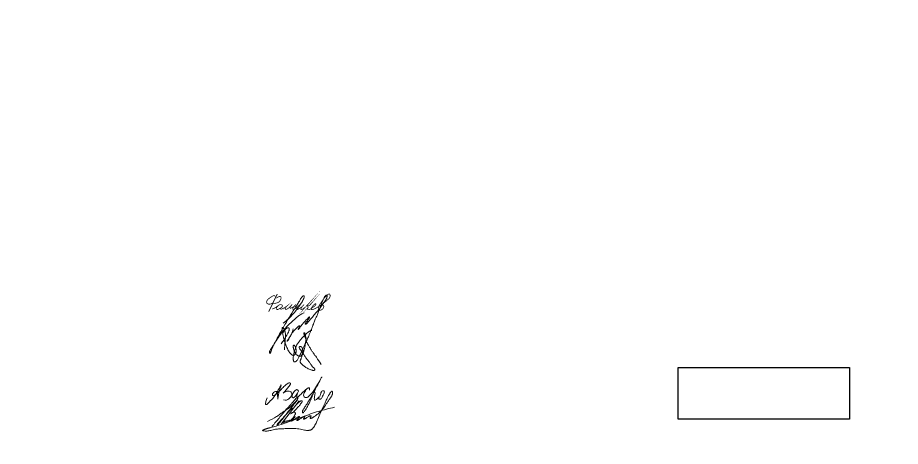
# Model space of a CAD drawing. Header units: millimetres. Extents: x 0 to 210, y 0 to 297.
# Drawn here: x 0 to 210, y 0 to 102 of the extents above; entities that cross this region are included whole.
import ezdxf

# ---------------------------------------------------------------- set-up
doc = ezdxf.new("R2010")
doc.units = ezdxf.units.MM
for name, pattern in [('K5LT32789', [0]), ('K5LT32790', [0]), ('K5LT32791', [0])]:
    doc.linetypes.add(name, pattern=pattern)
doc.layers.add('Системный слой', color=7, linetype='Continuous')
picture_1 = doc.add_image_def('image1.jpg', size_in_pixel=(394, 119))

# ---------------------------------------------------------------- blocks, each defined once
blk = doc.blocks.new('U2')
at = {"layer": 'Системный слой', "color": 5, "linetype": 'K5LT32789', "lineweight": 18, "true_color": 0x0000ff}
for points in [[(59.37, 11.51), (59.17, 10.97), (58.98, 10.43), (58.92, 10.1), (59.06, 9.96), (59.26, 9.96), (59.45, 10.14), (59.98, 10.68), (61.31, 12), (63.2, 15.73), (62.06, 12.94), (61.86, 10.45), (61.86, 12.75), (61.63, 13.12), (61.08, 13), (60.71, 12.63), (60.58, 12.29), (60.7, 12.05), (61.04, 12.05), (61.86, 12.75), (62.98, 13.87), (63.75, 14.64), (64.62, 15.21), (65, 15.1), (64.91, 14.78), (64.68, 14.38), (63.95, 13.52), (63.34, 12.79), (62.93, 12.51), (63.74, 13.06), (64.39, 13.18), (64.82, 13.09), (65.11, 12.88), (65.24, 12.53), (65.24, 12.11), (64.98, 11.73), (64.72, 11.47), (64.32, 11.07), (63.88, 10.97), (63.26, 11.08)], [(66.84, 13.19), (66.63, 13.52), (66.29, 13.52), (65.98, 13.21), (65.63, 12.85), (65.34, 12.37), (65.22, 11.72), (65.42, 11.53), (65.76, 11.61), (65.98, 11.82), (66.22, 12.12), (66.56, 12.64), (66.93, 13.38), (66.56, 12.64), (66.43, 12.04), (66.43, 11.69), (66.52, 11.61), (66.68, 11.66), (67.4, 12.47), (68.19, 13.19), (68.59, 13.55), (69.01, 13.83), (69.21, 13.95), (69.36, 13.95), (69.45, 13.73), (69.45, 13.49), (69.45, 13.23), (69.45, 13.73), (69.36, 13.95), (69.21, 13.96), (68.59, 13.55), (68.01, 12.41), (68.01, 11.9), (68.25, 11.67), (68.57, 11.58), (68.91, 11.58), (69.18, 11.85), (69.52, 12.19), (70.61, 13.29), (73.25, 18.19), (70.61, 13.29), (69.68, 10.94), (68.96, 9.43), (68.31, 8.41), (67.88, 7.9), (67.75, 8.02), (67.75, 8.45), (68.05, 8.99), (68.61, 9.73), (69.49, 11.19), (70.39, 12.72), (70.58, 12.92), (70.73, 12.89), (70.77, 12.66), (70.69, 12.14), (70.63, 11.73), (70.55, 11.32), (70.64, 11.02), (70.8, 10.93), (71.04, 11.17), (71.48, 11.51), (71.88, 11.91), (71.62, 11.38), (71.74, 11.26), (71.92, 11.19), (72.12, 11.26), (72.37, 11.51), (73.03, 12.9), (72.95, 13.18), (72.7, 13.25), (72.37, 13.17), (72.16, 12.76), (72.01, 12.28), (71.88, 11.87)]]:
    blk.add_open_spline(points, degree=3, dxfattribs=at)
blk = doc.blocks.new('U3')
at = {"layer": 'Системный слой', "color": 5, "linetype": 'K5LT32790', "lineweight": 18, "true_color": 0x0000ff}
blk.add_open_spline([(63.46, 22.98), (63.5, 24.24), (63.81, 25.66), (63.67, 27.17), (63.59, 27.46), (63.51, 27.66), (63.42, 27.83), (63.33, 27.98), (63.23, 28.1), (63.16, 28.19), (63.1, 28.25), (63.07, 28.28), (63.05, 28.3), (63.03, 28.31), (63.02, 28.31), (63.01, 28.32), (63, 28.32), (62.99, 28.32), (62.98, 28.32), (62.97, 28.32), (62.97, 28.32), (62.96, 28.31), (62.96, 28.31), (62.95, 28.3), (62.94, 28.3), (62.94, 28.29), (62.93, 28.27), (62.93, 28.26), (62.92, 28.24), (62.91, 28.22), (62.91, 28.18), (62.9, 28.14), (62.9, 28.07), (62.89, 27.98), (62.89, 27.86), (62.9, 27.72), (62.91, 27.58), (62.93, 27.41), (62.97, 27.21), (63.04, 26.93), (63.12, 26.51), (63.23, 25.92), (63.43, 25.18), (63.73, 24.37), (64.01, 23.62), (64.28, 22.99), (64.55, 22.54), (64.8, 22.21), (65.02, 21.98), (65.19, 21.82), (65.31, 21.73), (65.39, 21.69), (65.45, 21.67), (65.5, 21.66), (65.55, 21.65), (65.61, 21.65), (65.66, 21.65), (65.71, 21.66), (65.76, 21.68), (65.8, 21.7), (65.84, 21.72), (65.88, 21.75), (65.91, 21.78), (65.95, 21.82), (66, 21.89), (66.06, 21.98), (66.13, 22.1), (66.19, 22.24), (66.24, 22.37), (66.26, 22.5), (66.27, 22.63), (66.27, 22.77), (66.25, 22.95), (66.21, 23.17), (66.15, 23.41), (66.07, 23.63), (66.01, 23.79), (65.95, 23.89), (65.9, 23.96), (65.85, 24.01), (65.81, 24.05), (65.78, 24.08), (65.76, 24.09), (65.74, 24.1), (65.73, 24.11), (65.72, 24.11), (65.71, 24.11), (65.7, 24.11), (65.69, 24.11), (65.68, 24.11), (65.68, 24.11), (65.67, 24.1), (65.66, 24.1), (65.66, 24.09), (65.65, 24.09), (65.64, 24.07), (65.63, 24.06), (65.62, 24.04), (65.61, 24.01), (65.59, 23.98), (65.58, 23.93), (65.57, 23.87), (65.56, 23.8), (65.55, 23.73), (65.56, 23.64), (65.58, 23.51), (65.61, 23.34), (65.65, 23.11), (65.71, 22.86), (65.8, 22.62), (65.91, 22.4), (66.04, 22.2), (66.2, 21.99), (66.38, 21.81), (66.54, 21.67), (66.68, 21.57), (66.8, 21.51), (66.91, 21.47), (67, 21.44), (67.09, 21.43), (67.16, 21.43), (67.22, 21.43), (67.27, 21.44), (67.32, 21.46), (67.36, 21.48), (67.4, 21.5), (67.44, 21.53), (67.49, 21.58), (67.55, 21.64), (67.61, 21.72), (67.68, 21.83), (67.75, 21.96), (67.81, 22.11), (67.85, 22.26), (67.88, 22.42), (67.89, 22.6), (67.89, 22.78), (67.87, 22.97), (67.83, 23.15), (67.78, 23.29), (67.72, 23.4), (67.67, 23.49), (67.62, 23.56), (67.56, 23.61), (67.51, 23.66), (67.45, 23.69), (67.38, 23.73), (67.32, 23.75), (67.27, 23.76), (67.22, 23.77), (67.18, 23.77), (67.15, 23.77), (67.12, 23.76), (67.09, 23.75), (67.07, 23.74), (67.04, 23.73), (67.02, 23.71), (67, 23.7), (66.99, 23.69), (66.98, 23.67), (66.98, 23.66), (66.97, 23.65), (66.97, 23.63), (66.97, 23.62), (66.97, 23.6), (66.97, 23.58), (66.97, 23.55), (66.98, 23.52), (66.99, 23.48), (67.02, 23.43), (67.06, 23.35), (67.11, 23.26), (67.17, 23.14), (67.26, 23.01), (67.38, 22.85), (67.57, 22.64), (67.81, 22.3), (68.11, 21.82), (68.48, 21.22), (68.96, 20.58), (69.43, 19.95), (69.83, 19.41), (70.11, 19), (70.34, 18.79), (70.49, 18.66), (70.57, 18.56), (70.63, 18.48), (70.66, 18.42), (70.68, 18.37), (70.7, 18.32), (70.7, 18.29), (70.7, 18.26), (70.7, 18.24), (70.7, 18.22), (70.69, 18.21), (70.69, 18.2), (70.68, 18.18), (70.67, 18.17), (70.66, 18.16), (70.64, 18.15), (70.62, 18.13), (70.6, 18.12), (70.57, 18.11), (70.53, 18.09), (70.48, 18.08), (70.43, 18.08), (70.37, 18.07), (70.3, 18.08), (70.19, 18.09), (70.05, 18.12), (69.83, 18.18), (69.51, 18.3), (69.13, 18.47), (68.73, 18.66), (68.41, 18.87), (68.15, 19.08), (67.92, 19.29), (67.68, 19.5), (67.46, 19.7), (67.33, 19.85), (67.27, 19.95), (67.24, 20.01), (67.22, 20.07), (67.21, 20.12), (67.2, 20.17), (67.2, 20.23), (67.21, 20.28), (67.22, 20.34), (67.24, 20.4), (67.27, 20.48), (67.32, 20.59), (67.4, 20.76), (67.49, 20.98), (67.59, 21.29), (67.7, 21.62), (67.84, 21.98), (67.99, 22.41), (68.17, 22.97), (68.33, 23.61), (68.42, 24.2), (68.48, 24.68), (68.55, 25.05), (68.6, 25.36), (68.62, 25.6), (68.59, 25.8), (68.55, 25.99), (68.5, 26.2), (68.44, 26.42), (68.41, 26.62), (68.37, 26.77), (68.33, 26.87), (68.31, 26.94), (68.29, 26.98), (68.27, 27), (68.26, 27.02), (68.25, 27.03), (68.24, 27.04), (68.23, 27.04), (68.22, 27.04), (68.21, 27.05), (68.21, 27.05), (68.2, 27.05), (68.19, 27.05), (68.18, 27.04), (68.17, 27.04), (68.16, 27.03), (68.15, 27.03), (68.13, 27.02), (68.12, 27.01), (68.12, 27), (68.11, 26.99), (68.1, 26.98), (68.1, 26.96), (68.09, 26.95), (68.09, 26.93), (68.09, 26.91), (68.09, 26.88), (68.09, 26.84), (68.1, 26.8), (68.12, 26.75), (68.14, 26.68), (68.18, 26.6), (68.23, 26.5), (68.28, 26.37), (68.33, 26.22), (68.38, 26.03), (68.46, 25.8), (68.56, 25.51), (68.66, 25.19), (68.74, 24.9), (68.84, 24.63), (68.96, 24.41), (69.1, 24.18), (69.27, 23.92), (69.46, 23.6), (69.7, 23.17), (70.02, 22.67), (70.38, 22.15), (70.73, 21.67), (71.36, 20.78), (71.86, 20.05), (72.24, 19.46)], degree=3, knots=[0, 0, 0, 0, 23.088924, 25.905784, 27.368497, 28.578535, 29.721875, 30.813961, 31.805183, 32.534012, 32.992903, 33.225793, 33.377047, 33.48833, 33.574551, 33.643805, 33.701224, 33.750367, 33.79387, 33.833355, 33.872141, 33.912355, 33.95659, 34.00557, 34.061357, 34.126468, 34.204109, 34.298549, 34.415744, 34.564555, 34.759459, 35.028229, 35.412864, 35.997175, 36.728139, 37.568941, 38.433825, 39.401332, 40.578431, 42.235398, 44.569602, 48.269133, 53.187712, 58.58434, 63.764044, 67.778676, 70.998143, 73.369834, 75.349816, 76.796874, 77.581324, 78.028914, 78.378087, 78.696803, 79.013489, 79.343373, 79.678587, 80.006824, 80.317932, 80.606471, 80.866035, 81.11641, 81.383983, 81.718354, 82.16781, 82.839361, 83.733235, 84.705422, 85.582724, 86.324391, 87.057116, 87.890757, 88.945341, 90.321141, 91.965571, 93.426367, 94.484215, 95.101021, 95.580997, 96.013141, 96.361093, 96.626002, 96.782739, 96.889142, 96.971138, 97.03813, 97.095272, 97.145901, 97.188561, 97.228747, 97.268915, 97.315311, 97.366861, 97.425655, 97.494454, 97.577142, 97.679623, 97.811915, 97.985663, 98.226797, 98.532587, 98.897786, 99.296036, 99.737821, 100.261724, 100.964229, 101.99978, 103.525411, 105.150667, 106.72453, 108.093532, 109.590313, 111.195302, 112.777483, 114.126394, 115.159714, 115.93325, 116.599105, 117.196687, 117.716186, 118.147278, 118.512091, 118.830828, 119.112084, 119.376147, 119.650254, 119.966184, 120.348472, 120.832611, 121.462575, 122.257884, 123.166317, 124.121896, 125.077441, 126.058759, 127.110722, 128.27138, 129.455541, 130.54928, 131.472222, 132.224076, 132.842804, 133.343527, 133.786162, 134.209733, 134.641953, 135.076751, 135.490934, 135.840567, 136.1162, 136.329021, 136.516582, 136.697073, 136.87991, 137.063295, 137.235465, 137.38613, 137.514261, 137.623548, 137.718445, 137.797689, 137.875651, 137.957944, 138.055516, 138.163779, 138.288043, 138.436309, 138.622516, 138.862075, 139.203128, 139.704326, 140.381097, 141.218915, 142.127317, 143.259517, 144.821141, 147.317764, 150.75711, 155.19517, 160.069171, 165.224464, 169.471142, 172.421411, 174.092925, 175.138298, 175.966748, 176.479558, 176.900272, 177.244752, 177.52135, 177.72293, 177.873709, 177.996322, 178.101436, 178.195314, 178.281517, 178.366118, 178.454913, 178.554755, 178.670049, 178.807074, 178.975201, 179.187234, 179.439473, 179.719727, 180.029511, 180.383269, 180.823448, 181.407111, 182.246837, 183.563618, 185.512414, 188.365901, 191.16936, 193.636194, 195.215931, 197.147086, 199.269225, 201.224518, 202.392176, 202.935446, 203.335749, 203.665039, 203.98044, 204.30527, 204.630666, 204.95421, 205.28424, 205.683122, 206.145312, 206.866804, 207.837862, 209.464316, 211.387339, 213.648133, 215.828171, 218.361631, 222.046321, 226.400789, 230.237614, 232.987127, 235.143069, 237.145235, 238.600123, 239.59432, 240.714469, 242.086859, 243.579513, 244.83703, 245.773068, 246.379449, 246.80954, 247.077534, 247.227517, 247.33398, 247.41847, 247.489521, 247.552012, 247.609222, 247.663606, 247.717168, 247.768592, 247.820784, 247.876677, 247.942191, 248.018083, 248.10247, 248.189421, 248.269471, 248.347072, 248.425637, 248.512886, 248.605679, 248.706816, 248.820413, 248.952282, 249.111489, 249.313956, 249.574155, 249.89782, 250.303709, 250.841791, 251.528272, 252.381244, 253.359593, 254.475963, 255.872687, 257.851092, 259.938273, 261.963603, 263.469883, 265.046448, 266.586695, 268.366913, 270.599666, 273.407082, 277.373027, 281.234201, 284.882343, 288.313023, 301, 301, 301, 301], dxfattribs=at)
blk = doc.blocks.new('U4')
at = {"layer": 'Системный слой', "color": 5, "linetype": 'K5LT32790', "lineweight": 18, "true_color": 0x0000ff}
for points, knots in [([(63.13, 29.3), (64.06, 29.96), (65.23, 31.06), (66.5, 32.69), (67.28, 33.71), (67.74, 34.58), (68.04, 35.1), (68.13, 35.38), (68.16, 35.52), (68.18, 35.61), (68.18, 35.66), (68.17, 35.7), (68.17, 35.72), (68.16, 35.74), (68.15, 35.76), (68.14, 35.77), (68.13, 35.78), (68.12, 35.79), (68.1, 35.8), (68.08, 35.81), (68.06, 35.82), (68.04, 35.83), (68.02, 35.83), (68, 35.84), (67.98, 35.84), (67.96, 35.83), (67.94, 35.83), (67.93, 35.82), (67.91, 35.81), (67.89, 35.8), (67.86, 35.78), (67.84, 35.75), (67.79, 35.71), (67.73, 35.63), (67.61, 35.48), (67.42, 35.23), (67.16, 34.82), (66.8, 34.2), (66.24, 33.33), (65.38, 31.98), (64.23, 30.09), (62.97, 27.91), (61.92, 26.02), (61.23, 24.71), (60.84, 23.95), (60.64, 23.49), (60.49, 23.14), (60.37, 22.83), (60.27, 22.57), (60.19, 22.36), (60.15, 22.24), (60.12, 22.19), (60.11, 22.17), (60.1, 22.15), (60.09, 22.14), (60.08, 22.14), (60.08, 22.13), (60.07, 22.13), (60.07, 22.13), (60.06, 22.13), (60.06, 22.13), (60.05, 22.13), (60.05, 22.13), (60.04, 22.13), (60.04, 22.13), (60.04, 22.13), (60.03, 22.14), (60.03, 22.14), (60.02, 22.15), (60.01, 22.16), (60, 22.17), (59.99, 22.2), (59.97, 22.22), (59.96, 22.26), (59.94, 22.31), (59.93, 22.36), (59.93, 22.42), (59.93, 22.48), (59.93, 22.54), (59.95, 22.6), (59.97, 22.67), (60, 22.74), (60.05, 22.83), (60.13, 22.96), (60.29, 23.22), (60.6, 23.71), (61.17, 24.61), (62, 25.88), (63.06, 27.42), (64.3, 28.78), (65.51, 29.93), (66.49, 30.81), (67.36, 31.41), (67.89, 31.65), (68.15, 31.77)], [0, 0, 0, 0, 8.550609, 12.054989, 15.548009, 18.191121, 19.498995, 20.058209, 20.381615, 20.589671, 20.716665, 20.79368, 20.851701, 20.900722, 20.944653, 20.985245, 21.025642, 21.06834, 21.115939, 21.168338, 21.224707, 21.283052, 21.340576, 21.394663, 21.443781, 21.488289, 21.53119, 21.575808, 21.625508, 21.683081, 21.754287, 21.848548, 21.98875, 22.223415, 22.641351, 23.38396, 24.591455, 26.333193, 28.725175, 32.394143, 38.444137, 45.386804, 51.336644, 54.759282, 56.550214, 57.736198, 58.581068, 59.410817, 60.190375, 60.748602, 61.044545, 61.139793, 61.19713, 61.237089, 61.267135, 61.290713, 61.309862, 61.325937, 61.339917, 61.352551, 61.36445, 61.376142, 61.388111, 61.400062, 61.412022, 61.424542, 61.439066, 61.45699, 61.479741, 61.509795, 61.550475, 61.607942, 61.688058, 61.795635, 61.922219, 62.059168, 62.198495, 62.342871, 62.495112, 62.658157, 62.830855, 63.02153, 63.245709, 63.594568, 64.237865, 65.516344, 67.957442, 72.253573, 76.989753, 81.977365, 86.090995, 89.562811, 91.905588, 94, 94, 94, 94]), ([(65.56, 27.99), (65.48, 27.54), (65.26, 26.96), (64.92, 26.25), (64.68, 25.88), (64.52, 25.58), (64.43, 25.38), (64.37, 25.27), (64.33, 25.21), (64.29, 25.16), (64.26, 25.12), (64.22, 25.08), (64.19, 25.04), (64.15, 25.01), (64.13, 24.98), (64.11, 24.97), (64.1, 24.96), (64.1, 24.96), (64.09, 24.95), (64.09, 24.95), (64.09, 24.95), (64.09, 24.95), (64.08, 24.95), (64.08, 24.95), (64.08, 24.95), (64.08, 24.95), (64.08, 24.96), (64.08, 24.96), (64.08, 24.96), (64.08, 24.97), (64.08, 24.97), (64.09, 24.98), (64.09, 24.99), (64.09, 25), (64.1, 25.02), (64.11, 25.05), (64.13, 25.08), (64.14, 25.12), (64.16, 25.16), (64.19, 25.21), (64.22, 25.26), (64.27, 25.33), (64.34, 25.41), (64.43, 25.54), (64.55, 25.73), (64.69, 25.96), (64.83, 26.2), (64.96, 26.45), (65.13, 26.72), (65.33, 27.01), (65.55, 27.26), (65.73, 27.49), (65.94, 27.72), (66.17, 28), (66.45, 28.27), (66.65, 28.47), (66.79, 28.57), (66.86, 28.62), (66.91, 28.64), (66.96, 28.66), (67.01, 28.68), (67.05, 28.69), (67.08, 28.69), (67.1, 28.69), (67.12, 28.69), (67.13, 28.68), (67.14, 28.68), (67.15, 28.68), (67.15, 28.67), (67.16, 28.66), (67.17, 28.66), (67.17, 28.65), (67.17, 28.64), (67.18, 28.63), (67.18, 28.62), (67.18, 28.6), (67.18, 28.58), (67.18, 28.55), (67.18, 28.5), (67.17, 28.45), (67.16, 28.39), (67.15, 28.32), (67.13, 28.27), (67.11, 28.21), (67.08, 28.16), (67.04, 28.11), (67, 28.05), (66.95, 28), (66.91, 27.95), (66.88, 27.92), (66.85, 27.89), (66.82, 27.86), (66.79, 27.84), (66.77, 27.82), (66.75, 27.81), (66.74, 27.8), (66.73, 27.8), (66.73, 27.8), (66.72, 27.8), (66.72, 27.79), (66.72, 27.79), (66.71, 27.79), (66.71, 27.79), (66.71, 27.8), (66.71, 27.8), (66.71, 27.8), (66.71, 27.8), (66.71, 27.8), (66.71, 27.81), (66.71, 27.81), (66.71, 27.81), (66.71, 27.82), (66.71, 27.82), (66.72, 27.83), (66.72, 27.84), (66.73, 27.86), (66.74, 27.88), (66.75, 27.91), (66.77, 27.93), (66.78, 27.96), (66.8, 27.98), (66.82, 28.02), (66.85, 28.07), (66.88, 28.13), (66.93, 28.21), (67, 28.29), (67.08, 28.38), (67.2, 28.48), (67.35, 28.6), (67.49, 28.75), (67.62, 28.9), (67.74, 29.05), (67.87, 29.21), (68.01, 29.37), (68.14, 29.55), (68.29, 29.73), (68.46, 29.92), (68.66, 30.1), (68.85, 30.28), (68.99, 30.42), (69.08, 30.53), (69.15, 30.6), (69.2, 30.66), (69.25, 30.72), (69.29, 30.75), (69.32, 30.78), (69.34, 30.79), (69.35, 30.8), (69.36, 30.8), (69.37, 30.81), (69.38, 30.81), (69.38, 30.81), (69.39, 30.81), (69.39, 30.81), (69.4, 30.8), (69.4, 30.8), (69.4, 30.8), (69.41, 30.8), (69.41, 30.79), (69.41, 30.79), (69.42, 30.78), (69.42, 30.77), (69.43, 30.76), (69.43, 30.74), (69.43, 30.72), (69.43, 30.7), (69.44, 30.67), (69.43, 30.65), (69.43, 30.62), (69.42, 30.59), (69.41, 30.56), (69.39, 30.53), (69.36, 30.49), (69.32, 30.43), (69.25, 30.34), (69.15, 30.22), (69.04, 30.07), (68.93, 29.9), (68.83, 29.74), (68.72, 29.61), (68.63, 29.5), (68.57, 29.41), (68.52, 29.35), (68.47, 29.3), (68.43, 29.26), (68.42, 29.23), (68.41, 29.21), (68.4, 29.19), (68.4, 29.17), (68.4, 29.16), (68.4, 29.14), (68.4, 29.12), (68.4, 29.1), (68.41, 29.09), (68.41, 29.08), (68.42, 29.07), (68.43, 29.06), (68.43, 29.05), (68.44, 29.05), (68.44, 29.04), (68.45, 29.04), (68.46, 29.04), (68.47, 29.04), (68.48, 29.04), (68.49, 29.04), (68.5, 29.04), (68.52, 29.04), (68.54, 29.05), (68.57, 29.06), (68.6, 29.08), (68.65, 29.11), (68.7, 29.14), (68.75, 29.18), (68.81, 29.23), (68.88, 29.3), (68.96, 29.41), (69.08, 29.56), (69.24, 29.78), (69.49, 30.05), (69.8, 30.38), (70.14, 30.78), (70.5, 31.23), (70.86, 31.67), (71.24, 32.09), (71.61, 32.51), (71.98, 32.97), (72.32, 33.47), (72.66, 33.96), (73, 34.41), (73.26, 34.8), (73.44, 35.09), (73.53, 35.28), (73.57, 35.42), (73.59, 35.52), (73.6, 35.61), (73.61, 35.67), (73.62, 35.72), (73.62, 35.76), (73.61, 35.8), (73.61, 35.83), (73.6, 35.86), (73.59, 35.88), (73.57, 35.9), (73.55, 35.92), (73.54, 35.94), (73.52, 35.96), (73.51, 35.96), (73.49, 35.97), (73.48, 35.98), (73.46, 35.98), (73.45, 35.98), (73.43, 35.98), (73.41, 35.98), (73.39, 35.97), (73.36, 35.97), (73.33, 35.95), (73.3, 35.93), (73.26, 35.91), (73.22, 35.88), (73.19, 35.84), (73.15, 35.79), (73.1, 35.73), (73.06, 35.65), (73, 35.55), (72.91, 35.39), (72.79, 35.16), (72.65, 34.85), (72.52, 34.49), (72.38, 34.12), (72.22, 33.74), (72.04, 33.31), (71.86, 32.85), (71.69, 32.36), (71.51, 31.85), (71.3, 31.29), (71.02, 30.7), (70.75, 30.12), (70.55, 29.61), (70.42, 29.26), (70.35, 29.06), (70.3, 28.94), (70.24, 28.77), (70.14, 28.48), (69.98, 28.06), (69.75, 27.53), (69.51, 26.92), (69.24, 26.2), (68.87, 25.38), (68.4, 24.44), (67.93, 23.41), (67.49, 22.37), (67.08, 21.48), (66.69, 20.9), (66.5, 20.52), (66.39, 20.35), (66.31, 20.27), (66.25, 20.23), (66.2, 20.19), (66.14, 20.17), (66.08, 20.14), (66.01, 20.13), (65.95, 20.12), (65.89, 20.11), (65.84, 20.12), (65.8, 20.12), (65.77, 20.13), (65.75, 20.14), (65.74, 20.15), (65.72, 20.16), (65.71, 20.18), (65.69, 20.19), (65.68, 20.21), (65.67, 20.24), (65.65, 20.27), (65.64, 20.33), (65.62, 20.4), (65.59, 20.51), (65.56, 20.64), (65.53, 20.79), (65.53, 20.93), (65.54, 21.08), (65.56, 21.25), (65.61, 21.47), (65.65, 21.77), (65.72, 22.15), (65.82, 22.59), (65.95, 22.99), (66.06, 23.31), (66.15, 23.57), (66.24, 23.81), (66.36, 24.06), (66.53, 24.34), (66.81, 24.72), (67.19, 25.22), (67.71, 25.82), (68.26, 26.41), (68.77, 26.91), (69.15, 27.23), (69.44, 27.4), (69.71, 27.51), (69.9, 27.57), (70.01, 27.61)], [0, 0, 0, 0, 9.050129, 12.27524, 15.459, 17.73484, 19.057413, 19.710841, 20.186256, 20.578255, 20.920156, 21.263228, 21.624829, 21.943402, 22.174143, 22.29629, 22.36276, 22.406894, 22.439057, 22.464194, 22.484922, 22.502166, 22.516262, 22.528133, 22.539447, 22.552242, 22.56817, 22.588053, 22.611987, 22.639741, 22.672744, 22.715192, 22.776687, 22.87041, 23.023044, 23.2152, 23.446308, 23.698853, 24.014406, 24.364067, 24.793807, 25.28352, 25.941626, 26.877925, 28.429965, 30.348657, 32.240773, 33.898399, 35.948367, 38.485583, 40.825304, 42.59187, 44.267244, 46.970047, 49.74801, 51.863744, 52.701471, 53.104911, 53.483029, 53.862972, 54.210178, 54.473163, 54.650607, 54.780151, 54.882015, 54.96597, 55.037892, 55.101774, 55.160577, 55.215489, 55.269733, 55.3265, 55.390437, 55.464507, 55.552848, 55.661752, 55.802045, 55.996896, 56.278982, 56.657771, 57.087852, 57.530059, 57.926999, 58.28654, 58.645161, 59.086887, 59.580412, 60.070145, 60.456808, 60.770321, 61.020502, 61.287434, 61.539711, 61.751465, 61.877288, 61.951174, 62.001019, 62.037083, 62.064047, 62.085222, 62.102691, 62.117816, 62.131035, 62.143011, 62.154708, 62.167188, 62.181333, 62.197688, 62.21651, 62.238222, 62.264236, 62.296726, 62.338711, 62.394112, 62.469848, 62.581386, 62.750144, 62.953234, 63.151975, 63.325302, 63.501424, 63.750698, 64.126703, 64.655732, 65.239268, 65.888652, 66.649933, 67.724768, 68.970934, 70.450533, 71.673771, 72.965674, 74.199734, 75.716608, 77.191491, 78.669398, 80.263602, 82.259995, 84.0227, 85.431088, 86.180031, 86.82002, 87.357354, 87.830339, 88.196682, 88.427814, 88.563885, 88.657509, 88.728451, 88.784957, 88.831759, 88.871976, 88.907862, 88.941164, 88.973333, 89.002363, 89.031139, 89.061129, 89.097204, 89.139544, 89.190239, 89.252182, 89.329582, 89.428874, 89.559889, 89.727893, 89.910432, 90.08993, 90.259821, 90.437176, 90.634512, 90.867411, 91.167757, 91.627014, 92.382088, 93.419966, 94.672454, 96.030915, 97.344377, 98.512333, 99.382533, 100.080146, 100.642761, 101.098523, 101.416568, 101.614452, 101.761411, 101.888131, 102.002041, 102.112642, 102.228685, 102.353162, 102.475542, 102.582798, 102.67162, 102.744553, 102.805473, 102.857643, 102.905538, 102.953137, 103.003348, 103.057077, 103.11538, 103.180499, 103.255316, 103.343787, 103.451799, 103.589159, 103.775473, 104.036879, 104.381072, 104.782032, 105.231565, 105.731185, 106.331113, 107.131661, 108.329516, 110.150194, 112.636877, 115.501671, 119.160964, 122.898631, 126.952961, 130.409086, 134.037174, 137.994275, 142.035946, 146.041027, 149.822245, 153.085433, 155.385996, 156.523495, 157.344961, 158.084473, 158.656408, 159.032405, 159.319553, 159.62593, 159.882585, 160.081757, 160.265654, 160.447561, 160.63144, 160.806021, 160.962993, 161.100471, 161.220792, 161.327559, 161.424857, 161.521276, 161.623153, 161.736504, 161.863212, 162.008568, 162.179889, 162.387514, 162.643846, 162.945007, 163.264358, 163.6135, 164.014772, 164.533206, 165.020618, 165.794064, 166.857794, 168.64401, 171.006738, 173.517367, 176.204619, 178.789913, 181.800729, 185.264053, 188.598832, 192.086757, 196.039981, 200.351441, 204.98312, 208.606796, 211.174086, 212.324149, 212.840152, 213.814159, 215.76165, 218.911517, 222.760316, 227.121283, 231.883071, 238.054257, 244.879079, 252.670992, 260.372327, 267.206768, 271.910472, 274.294825, 275.442431, 276.007431, 276.456493, 276.872537, 277.298483, 277.734538, 278.182349, 278.627236, 279.027811, 279.347916, 279.582846, 279.760539, 279.906542, 280.032941, 280.152577, 280.276179, 280.413989, 280.572354, 280.762102, 281.004984, 281.334701, 281.830666, 282.557033, 283.530703, 284.521091, 285.429966, 286.323075, 287.47734, 288.942216, 290.783007, 293.428229, 296.57457, 299.586331, 301.717918, 303.359613, 305.016414, 306.799751, 308.827327, 311.560281, 315.955926, 321.284596, 327.290578, 331.929165, 335.294372, 337.07654, 338.608554, 341, 341, 341, 341]), ([(63.1, 27.05), (63.3, 27.34), (63.51, 27.72), (63.87, 28.03), (64, 28.12), (64.1, 28.18), (64.18, 28.21), (64.25, 28.23), (64.29, 28.24), (64.33, 28.24), (64.36, 28.24), (64.39, 28.23), (64.42, 28.22), (64.45, 28.21), (64.48, 28.19), (64.51, 28.17), (64.54, 28.14), (64.56, 28.12), (64.58, 28.09), (64.6, 28.07), (64.61, 28.04), (64.62, 28.01), (64.62, 27.97), (64.63, 27.92), (64.62, 27.87), (64.62, 27.79), (64.6, 27.69), (64.56, 27.56), (64.5, 27.37), (64.38, 27.1), (64.19, 26.69), (63.93, 26.19), (63.61, 25.69), (63.3, 25.26), (63.01, 24.84), (62.81, 24.56), (62.7, 24.41)], [0, 0, 0, 0, 6.031327, 7.224988, 8.103691, 8.779791, 9.271523, 9.620615, 9.879085, 10.092232, 10.278511, 10.453749, 10.630111, 10.818394, 11.017829, 11.223201, 11.427374, 11.623322, 11.806227, 11.978077, 12.150954, 12.337468, 12.550087, 12.799771, 13.111892, 13.519386, 14.078895, 14.842107, 15.895849, 17.445078, 19.990893, 23.601088, 27.190299, 30.147219, 32.759048, 36, 36, 36, 36])]:
    blk.add_open_spline(points, degree=3, knots=knots, dxfattribs=at)
blk = doc.blocks.new('U5')
at = {"layer": 'Системный слой', "color": 5, "linetype": 'K5LT32790', "lineweight": 18, "true_color": 0x0000ff}
blk.add_line((66.97, 10.83), (62.72, 5.26), dxfattribs=at)
for points, knots in [([(66.16, 9.78), (66.36, 10.02), (66.63, 10.33), (67.03, 10.6), (67.21, 10.71), (67.34, 10.79), (67.42, 10.82), (67.47, 10.83), (67.5, 10.84), (67.53, 10.84), (67.56, 10.83), (67.58, 10.83), (67.61, 10.82), (67.63, 10.81), (67.65, 10.8), (67.67, 10.78), (67.68, 10.77), (67.69, 10.76), (67.7, 10.74), (67.7, 10.73), (67.71, 10.72), (67.71, 10.71), (67.71, 10.69), (67.71, 10.68), (67.71, 10.66), (67.7, 10.64), (67.7, 10.61), (67.68, 10.59), (67.66, 10.55), (67.63, 10.5), (67.58, 10.44), (67.5, 10.35), (67.41, 10.23), (67.31, 10.08), (67.19, 9.9), (67.03, 9.68), (66.81, 9.42), (66.55, 9.14), (66.28, 8.87), (66.06, 8.65), (65.88, 8.46), (65.75, 8.32), (65.64, 8.2), (65.56, 8.13), (65.48, 8.07), (65.41, 8.02), (65.34, 7.97), (65.25, 7.92), (65.16, 7.87), (65.09, 7.83), (65.03, 7.8), (65, 7.78), (64.97, 7.77), (64.96, 7.76), (64.95, 7.76), (64.94, 7.76), (64.93, 7.75), (64.93, 7.75), (64.93, 7.75), (64.92, 7.75), (64.92, 7.75), (64.92, 7.75), (64.92, 7.75), (64.92, 7.75), (64.92, 7.75), (64.92, 7.75), (64.92, 7.75), (64.92, 7.76), (64.93, 7.76), (64.93, 7.76), (64.93, 7.76), (64.94, 7.77), (64.94, 7.77), (64.95, 7.77), (64.96, 7.78), (64.97, 7.79), (64.99, 7.8), (65.01, 7.82), (65.05, 7.84), (65.1, 7.88), (65.18, 7.93), (65.26, 7.98), (65.36, 8.03), (65.46, 8.07), (65.55, 8.1), (65.65, 8.12), (65.73, 8.13), (65.8, 8.13), (65.86, 8.12), (65.91, 8.12), (65.94, 8.1), (65.96, 8.09), (65.98, 8.08), (66, 8.06), (66.02, 8.05), (66.03, 8.03), (66.04, 8.01), (66.05, 7.98), (66.06, 7.95), (66.07, 7.92), (66.08, 7.88), (66.08, 7.83), (66.08, 7.78), (66.07, 7.73), (66.06, 7.68), (66.04, 7.61), (66, 7.54), (65.94, 7.44), (65.84, 7.29), (65.69, 7.08), (65.51, 6.81), (65.29, 6.52), (65.06, 6.28), (64.86, 6.11), (64.67, 5.99), (64.47, 5.9), (64.24, 5.81), (64, 5.73), (63.8, 5.64), (63.66, 5.61), (63.58, 5.6), (63.53, 5.61), (63.48, 5.61), (63.43, 5.62), (63.38, 5.64), (63.34, 5.66), (63.29, 5.69), (63.26, 5.71), (63.24, 5.72), (63.22, 5.73), (63.2, 5.75), (63.18, 5.77), (63.17, 5.78), (63.16, 5.79), (63.16, 5.81), (63.16, 5.82), (63.16, 5.83), (63.17, 5.84), (63.17, 5.85), (63.19, 5.86), (63.2, 5.87), (63.23, 5.88), (63.26, 5.89), (63.3, 5.91), (63.35, 5.92), (63.42, 5.94), (63.51, 5.95), (63.63, 5.97), (63.8, 6), (64.03, 6.04), (64.35, 6.11), (64.71, 6.2), (65.05, 6.32), (65.32, 6.46), (65.53, 6.6), (65.68, 6.71), (65.8, 6.81), (65.88, 6.89), (65.93, 6.95), (65.97, 6.98), (65.99, 7.01), (66.01, 7.03), (66.03, 7.05), (66.04, 7.06), (66.04, 7.07), (66.05, 7.08), (66.05, 7.08), (66.05, 7.09), (66.06, 7.09), (66.06, 7.09), (66.06, 7.09), (66.06, 7.09), (66.06, 7.09), (66.06, 7.09), (66.05, 7.09), (66.05, 7.09), (66.05, 7.09), (66.05, 7.09), (66.04, 7.08), (66.03, 7.08), (66.02, 7.07), (66.01, 7.06), (65.99, 7.04), (65.97, 7.02), (65.94, 6.99), (65.91, 6.95), (65.85, 6.89), (65.78, 6.81), (65.67, 6.69), (65.54, 6.54), (65.41, 6.39), (65.31, 6.27), (65.26, 6.19), (65.23, 6.15), (65.21, 6.12), (65.19, 6.09), (65.19, 6.08), (65.18, 6.06), (65.18, 6.05), (65.18, 6.04), (65.18, 6.04), (65.18, 6.03), (65.19, 6.03), (65.2, 6.03), (65.21, 6.03), (65.22, 6.03), (65.24, 6.04), (65.26, 6.05), (65.29, 6.06), (65.33, 6.08), (65.38, 6.11), (65.45, 6.15), (65.54, 6.2), (65.66, 6.29), (65.85, 6.41), (66.1, 6.59), (66.37, 6.77), (66.59, 6.92), (66.74, 7.01), (66.83, 7.06), (66.88, 7.08), (66.92, 7.1), (66.95, 7.11), (66.98, 7.12), (66.99, 7.12), (67, 7.12), (67.01, 7.12), (67.02, 7.11), (67.02, 7.1), (67.03, 7.09), (67.02, 7.08), (67.02, 7.07), (67.02, 7.06), (67.01, 7.04), (67, 7.02), (66.99, 7), (66.97, 6.96), (66.94, 6.92), (66.9, 6.85), (66.83, 6.76), (66.75, 6.64), (66.65, 6.5), (66.57, 6.38), (66.51, 6.3), (66.48, 6.25), (66.46, 6.22), (66.45, 6.19), (66.45, 6.17), (66.44, 6.16), (66.44, 6.15), (66.44, 6.14), (66.44, 6.13), (66.44, 6.13), (66.45, 6.12), (66.46, 6.12), (66.47, 6.12), (66.49, 6.12), (66.5, 6.12), (66.53, 6.13), (66.56, 6.15), (66.6, 6.16), (66.65, 6.19), (66.72, 6.23), (66.81, 6.28), (66.93, 6.37), (67.13, 6.49), (67.38, 6.66), (67.65, 6.85), (67.87, 6.99), (68.03, 7.08), (68.11, 7.13), (68.17, 7.15), (68.21, 7.17), (68.24, 7.18), (68.27, 7.18), (68.28, 7.18), (68.3, 7.18), (68.31, 7.18), (68.31, 7.17), (68.32, 7.16), (68.32, 7.15), (68.32, 7.13), (68.31, 7.12), (68.31, 7.1), (68.3, 7.08), (68.29, 7.06), (68.27, 7.02), (68.25, 6.98), (68.21, 6.91), (68.16, 6.83), (68.1, 6.73), (68.06, 6.65), (68.03, 6.59), (68.01, 6.56), (68, 6.53), (68, 6.51), (67.99, 6.5), (67.99, 6.49), (67.99, 6.48), (67.99, 6.47), (68, 6.46), (68, 6.45), (68.01, 6.45), (68.03, 6.45), (68.04, 6.45), (68.06, 6.45), (68.09, 6.45), (68.12, 6.46), (68.16, 6.48), (68.21, 6.5), (68.28, 6.53), (68.37, 6.58), (68.51, 6.65), (68.7, 6.77), (68.95, 6.92), (69.22, 7.07), (69.42, 7.19), (69.56, 7.25), (69.63, 7.28), (69.68, 7.3), (69.71, 7.3), (69.74, 7.31), (69.76, 7.31), (69.78, 7.3), (69.79, 7.3), (69.8, 7.29), (69.81, 7.28), (69.81, 7.26), (69.81, 7.25), (69.81, 7.24), (69.81, 7.22), (69.8, 7.2), (69.8, 7.18), (69.78, 7.15), (69.77, 7.11), (69.74, 7.05), (69.7, 6.98), (69.65, 6.89), (69.62, 6.82), (69.6, 6.76), (69.58, 6.73), (69.58, 6.71), (69.57, 6.69), (69.57, 6.68), (69.57, 6.66), (69.58, 6.65), (69.58, 6.64), (69.59, 6.63), (69.6, 6.62), (69.6, 6.61), (69.62, 6.61), (69.63, 6.61), (69.65, 6.61), (69.67, 6.61), (69.69, 6.61), (69.72, 6.62), (69.76, 6.63), (69.81, 6.65), (69.87, 6.68), (69.95, 6.71), (70.06, 6.77), (70.21, 6.86), (70.44, 7), (70.72, 7.19), (71.05, 7.42), (71.36, 7.65), (71.64, 7.88), (71.89, 8.1), (72.13, 8.34), (72.37, 8.6), (72.63, 8.93), (72.91, 9.33), (73.24, 9.83), (73.62, 10.4), (74.03, 11), (74.41, 11.52), (74.67, 11.89), (74.79, 12.14), (74.84, 12.3), (74.87, 12.45), (74.89, 12.59), (74.9, 12.72), (74.9, 12.84), (74.9, 12.94), (74.89, 13.01), (74.88, 13.05), (74.87, 13.08), (74.86, 13.1), (74.85, 13.12), (74.84, 13.13), (74.83, 13.14), (74.82, 13.15), (74.82, 13.15), (74.81, 13.15), (74.8, 13.15), (74.79, 13.16), (74.78, 13.16), (74.77, 13.15), (74.76, 13.15), (74.75, 13.15), (74.73, 13.14), (74.71, 13.13), (74.69, 13.11), (74.66, 13.09), (74.63, 13.06), (74.59, 13.02), (74.54, 12.95), (74.46, 12.85), (74.35, 12.71), (74.23, 12.53), (74.09, 12.32), (73.95, 12.08), (73.8, 11.8), (73.63, 11.42), (73.39, 10.87), (73, 10.02), (72.42, 8.8), (71.75, 7.33), (71.21, 5.9), (70.72, 4.95), (70.39, 4.44), (70.2, 4.22), (70.06, 4.1), (69.94, 4.02), (69.81, 3.94), (69.65, 3.88), (69.46, 3.83), (69.25, 3.8), (68.99, 3.79), (68.66, 3.8), (68.2, 3.87), (67.61, 3.99), (66.92, 4.15), (66.21, 4.26), (65.44, 4.29), (64.49, 4.26), (63.34, 4.19), (62.17, 4.16), (61.21, 4.06), (60.52, 3.87), (59.99, 3.73), (59.54, 3.66), (59.17, 3.64), (58.88, 3.64), (58.65, 3.67), (58.49, 3.69), (58.4, 3.7), (58.35, 3.72), (58.32, 3.73), (58.31, 3.73), (58.29, 3.74), (58.29, 3.74), (58.28, 3.75), (58.27, 3.75), (58.27, 3.76), (58.27, 3.76), (58.27, 3.77), (58.27, 3.77), (58.27, 3.78), (58.27, 3.78), (58.27, 3.78), (58.27, 3.79), (58.27, 3.8), (58.28, 3.8), (58.28, 3.81), (58.29, 3.82), (58.3, 3.83), (58.32, 3.84), (58.34, 3.85), (58.37, 3.87), (58.41, 3.89), (58.46, 3.92), (58.55, 3.96), (58.68, 4.01), (58.84, 4.07), (59.02, 4.14), (59.22, 4.2), (59.42, 4.26), (59.64, 4.32), (59.91, 4.39), (60.32, 4.5), (61.08, 4.71), (62.43, 5.13), (64.73, 5.92), (67.87, 7.07), (71.55, 8.37), (74.12, 9.03), (75.39, 9.31)], [0, 0, 0, 0, 6.158308, 7.924944, 9.397219, 10.421772, 10.878244, 11.151197, 11.36381, 11.548551, 11.718723, 11.877713, 12.036027, 12.196544, 12.358164, 12.506286, 12.632493, 12.736928, 12.819521, 12.898812, 12.980771, 13.07523, 13.173556, 13.279268, 13.396608, 13.531064, 13.690326, 13.886288, 14.140321, 14.494376, 15.023758, 15.795804, 16.773927, 17.9322, 19.328256, 21.031002, 23.191239, 26.01508, 28.508359, 30.764949, 32.158381, 33.57364, 34.542076, 35.296285, 35.858711, 36.382363, 36.930279, 37.613953, 38.340853, 38.974758, 39.36394, 39.584276, 39.729431, 39.831741, 39.905683, 39.959643, 39.999056, 40.02768, 40.048222, 40.062694, 40.072775, 40.079767, 40.084961, 40.089793, 40.09578, 40.104088, 40.115492, 40.13093, 40.149822, 40.171984, 40.197656, 40.229358, 40.269864, 40.322352, 40.391158, 40.483151, 40.610685, 40.79026, 41.065436, 41.512004, 42.088709, 42.770629, 43.467951, 44.184491, 44.869892, 45.483626, 46.046275, 46.524145, 46.915912, 47.196275, 47.40917, 47.586207, 47.738846, 47.877531, 48.013016, 48.157728, 48.31924, 48.502929, 48.715108, 48.96183, 49.243774, 49.540729, 49.8478, 50.172102, 50.537958, 50.965281, 51.494288, 52.20384, 53.298857, 54.917421, 57.240739, 59.738769, 62.02238, 63.698303, 65.037791, 66.331625, 68.02956, 69.84719, 71.368716, 72.206354, 72.649589, 72.981788, 73.276043, 73.570472, 73.929446, 74.299002, 74.63126, 74.848184, 75.010867, 75.161965, 75.335461, 75.49506, 75.620009, 75.719661, 75.802316, 75.875542, 75.946386, 76.021533, 76.107513, 76.21105, 76.339562, 76.501776, 76.708489, 76.973585, 77.315523, 77.75974, 78.342864, 79.120835, 80.18625, 81.706721, 83.852292, 86.465219, 88.951659, 90.978666, 92.487594, 93.76585, 94.760654, 95.480574, 95.959313, 96.294546, 96.536659, 96.714464, 96.846112, 96.943809, 97.01613, 97.069288, 97.107887, 97.1354, 97.154486, 97.167231, 97.175363, 97.180572, 97.184743, 97.189776, 97.197329, 97.209122, 97.228653, 97.258997, 97.303617, 97.365208, 97.448469, 97.559514, 97.706462, 97.900415, 98.157187, 98.500801, 98.971779, 99.653407, 100.680484, 102.16221, 103.578184, 104.648543, 105.155236, 105.478521, 105.704428, 105.867108, 105.985778, 106.07285, 106.137041, 106.188892, 106.233202, 106.275598, 106.31862, 106.370033, 106.436882, 106.52608, 106.645289, 106.803787, 107.01342, 107.289946, 107.655243, 108.141506, 108.800592, 109.730549, 111.109505, 113.317286, 115.629589, 117.547768, 118.521059, 119.084698, 119.470627, 119.745056, 119.943042, 120.086716, 120.191551, 120.26935, 120.330025, 120.382672, 120.435962, 120.498121, 120.565387, 120.641314, 120.728412, 120.840736, 120.985691, 121.174077, 121.421722, 121.753873, 122.217132, 122.901613, 123.981872, 125.172225, 126.200607, 126.79256, 127.136357, 127.367267, 127.532062, 127.652773, 127.742537, 127.810135, 127.865237, 127.915133, 127.96426, 128.015006, 128.071903, 128.142719, 128.234954, 128.356669, 128.517397, 128.729164, 129.007855, 129.375448, 129.864201, 130.525978, 131.458654, 132.841604, 135.051627, 137.371779, 139.298243, 140.282632, 140.852634, 141.243893, 141.523176, 141.725905, 141.87456, 141.985024, 142.069602, 142.138778, 142.20217, 142.268885, 142.347585, 142.446693, 142.552857, 142.668386, 142.796019, 142.962407, 143.184377, 143.493216, 143.947083, 144.660187, 145.445963, 146.126993, 146.522898, 146.755674, 146.914043, 147.029277, 147.105459, 147.165051, 147.224298, 147.295401, 147.367417, 147.434207, 147.504148, 147.585142, 147.684943, 147.81179, 147.975245, 148.18721, 148.463335, 148.825333, 149.305406, 149.95641, 150.882496, 152.258218, 154.475246, 156.620318, 158.321251, 159.038433, 159.502054, 159.828856, 160.066775, 160.243468, 160.37743, 160.482373, 160.569441, 160.648431, 160.728415, 160.81803, 160.908084, 160.998756, 161.091733, 161.206325, 161.353931, 161.549093, 161.818906, 162.212882, 162.829199, 163.508952, 164.099592, 164.445709, 164.650604, 164.788255, 164.903661, 165.007576, 165.109001, 165.194462, 165.26938, 165.338661, 165.406872, 165.478408, 165.557687, 165.64939, 165.758763, 165.891992, 166.05668, 166.262506, 166.522189, 166.853055, 167.279787, 167.839914, 168.596742, 169.679428, 171.288032, 173.772391, 176.439711, 179.127961, 181.338538, 183.565781, 185.724368, 187.964675, 190.532192, 193.913297, 197.664225, 202.240399, 207.365977, 211.891604, 214.950288, 216.260728, 217.307529, 218.226173, 219.136534, 220.048062, 220.900546, 221.546871, 221.9542, 222.219116, 222.412338, 222.560372, 222.677648, 222.773298, 222.853632, 222.923292, 222.978973, 223.025473, 223.071419, 223.126411, 223.191335, 223.263092, 223.344759, 223.440037, 223.553558, 223.691355, 223.86161, 224.075985, 224.352298, 224.720891, 225.244768, 226.022651, 227.234024, 228.694978, 230.400721, 232.151975, 234.169342, 236.596891, 240.264912, 245.911745, 254.96485, 266.835794, 277.658947, 284.885559, 287.882731, 289.514301, 290.547995, 291.464177, 292.424746, 293.549213, 294.775006, 296.163908, 297.809999, 299.883699, 302.703567, 306.933828, 311.679125, 316.501759, 320.996631, 326.836537, 335.266963, 343.465594, 349.957026, 354.09066, 357.579706, 360.721275, 362.932241, 364.823848, 366.400364, 367.448979, 368.024725, 368.279323, 368.440012, 368.5553, 368.642037, 368.709291, 368.762747, 368.806287, 368.842721, 368.874182, 368.900514, 368.926113, 368.952467, 368.982922, 369.016093, 369.053534, 369.097024, 369.148696, 369.211201, 369.287947, 369.383467, 369.504023, 369.658723, 369.861852, 370.138802, 370.52869, 371.119523, 372.038078, 373.203074, 374.521743, 375.833878, 377.215726, 378.767848, 380.290034, 382.688597, 387.074598, 395.697937, 410.437499, 434.93092, 461.366967, 487, 487, 487, 487]), ([(59.44, 5.94), (60.19, 6.27), (61.21, 6.78), (62.34, 7.6), (62.99, 8.07), (63.61, 8.46), (64.27, 8.92), (64.98, 9.51), (65.66, 10.14), (66.15, 10.67), (66.44, 11.04), (66.56, 11.24), (66.62, 11.34), (66.64, 11.39), (66.66, 11.43), (66.66, 11.45), (66.66, 11.47), (66.66, 11.48), (66.66, 11.5), (66.65, 11.51), (66.65, 11.52), (66.64, 11.53), (66.63, 11.54), (66.63, 11.55), (66.61, 11.56), (66.6, 11.57), (66.59, 11.57), (66.58, 11.58), (66.56, 11.58), (66.55, 11.59), (66.54, 11.59), (66.52, 11.59), (66.51, 11.58), (66.49, 11.58), (66.47, 11.57), (66.45, 11.56), (66.42, 11.54), (66.37, 11.51), (66.31, 11.47), (66.23, 11.4), (66.12, 11.29), (65.98, 11.14), (65.8, 10.92), (65.56, 10.62), (65.21, 10.23), (64.73, 9.72), (64.12, 9.04), (63.4, 8.2), (62.6, 7.24), (61.9, 6.33), (61.27, 5.61), (60.81, 5.12), (60.56, 4.84), (60.46, 4.72)], [0, 0, 0, 0, 6.997069, 9.684036, 11.958352, 13.801956, 16.01059, 18.791875, 21.670898, 23.899271, 25.047829, 25.598015, 25.892727, 26.052221, 26.139763, 26.200238, 26.24818, 26.289354, 26.326598, 26.358724, 26.389054, 26.419587, 26.454991, 26.494445, 26.537325, 26.581963, 26.625959, 26.666366, 26.702295, 26.736616, 26.772293, 26.811665, 26.854853, 26.903993, 26.962474, 27.036776, 27.136139, 27.279193, 27.487047, 27.788774, 28.205883, 28.811868, 29.540442, 30.580231, 32.089095, 34.083011, 36.578424, 39.886091, 43.512937, 47.235171, 49.742529, 51.659752, 53, 53, 53, 53]), ([(65.39, 9.15), (64.86, 8.71), (64.19, 7.94), (63.33, 7.02), (62.8, 6.44), (62.41, 5.99), (62.11, 5.69), (61.92, 5.49), (61.82, 5.36), (61.76, 5.26), (61.72, 5.2), (61.71, 5.17), (61.71, 5.14), (61.7, 5.13), (61.71, 5.12), (61.71, 5.1), (61.71, 5.09), (61.71, 5.08), (61.72, 5.07), (61.73, 5.06), (61.74, 5.05), (61.74, 5.04), (61.75, 5.04), (61.76, 5.03), (61.77, 5.03), (61.77, 5.02), (61.78, 5.02), (61.79, 5.02), (61.8, 5.02), (61.8, 5.02), (61.81, 5.02), (61.82, 5.03), (61.83, 5.03), (61.84, 5.04), (61.85, 5.05), (61.86, 5.06), (61.87, 5.08), (61.89, 5.1), (61.92, 5.14), (61.95, 5.19), (61.98, 5.26), (62.02, 5.32), (62.07, 5.39), (62.12, 5.45), (62.2, 5.53), (62.3, 5.64), (62.45, 5.79), (62.63, 6.02), (62.87, 6.33), (63.22, 6.77), (63.75, 7.42), (64.86, 8.88), (65.81, 10.13), (66.55, 11.04)], [0, 0, 0, 0, 8.178432, 12.15831, 15.070494, 17.531291, 19.273091, 20.178709, 20.817045, 21.283464, 21.53398, 21.648694, 21.722599, 21.78122, 21.832226, 21.879091, 21.922147, 21.96438, 22.009673, 22.061502, 22.117512, 22.171651, 22.219212, 22.258261, 22.286197, 22.310683, 22.335173, 22.364818, 22.395245, 22.426071, 22.458431, 22.49359, 22.533039, 22.578657, 22.632971, 22.699648, 22.784579, 22.898948, 23.06169, 23.316251, 23.620656, 23.948896, 24.25354, 24.580173, 24.971844, 25.549963, 26.340789, 27.51106, 29.012071, 31.099326, 34.219642, 38.953672, 53, 53, 53, 53])]:
    blk.add_open_spline(points, degree=3, knots=knots, dxfattribs=at)
blk = doc.blocks.new('U6')
at = {"layer": 'Системный слой', "color": 7, "linetype": 'K5LT32791', "lineweight": 18}
blk.add_line((59.77, 32.11), (61.75, 36.18), dxfattribs=at)
at = {"layer": 'Системный слой', "color": 7, "linetype": 'K5LT32791', "const_width": 0.18}
for points in [[(62.61, 32.93), (62.55, 32.84), (62.54, 32.81), (62.54, 32.77), (62.55, 32.72), (62.58, 32.69), (62.63, 32.66), (62.7, 32.66), (62.81, 32.68), (62.98, 32.75), (63.22, 32.87), (63.57, 33.07), (63.89, 33.25), (64.17, 33.47), (63.81, 33.1), (63.72, 32.91), (63.68, 32.76), (63.68, 32.67), (63.73, 32.61), (63.83, 32.57), (63.96, 32.61), (64.21, 32.74), (64.5, 32.94), (64.75, 33.17), (64.9, 33.32), (65.14, 33.58), (65.32, 33.83), (65.06, 33.45), (64.87, 33.21), (64.79, 33.08), (64.77, 33.01), (64.77, 32.95), (64.79, 32.9), (64.82, 32.87), (64.89, 32.86), (64.98, 32.87), (65.13, 32.94), (65.62, 33.22), (65.9, 33.46), (66.12, 33.67), (66.2, 33.76), (65.78, 33.31), (65.59, 33.07), (65.52, 32.95), (65.48, 32.86), (65.45, 32.74), (65.47, 32.64), (65.52, 32.59), (65.57, 32.56), (65.63, 32.55), (65.7, 32.57), (65.85, 32.63), (66.04, 32.78), (66.27, 32.95), (66.58, 33.23), (66.98, 33.61), (67.04, 33.65), (66.62, 33.24), (66.45, 33.02), (66.41, 32.9), (66.39, 32.81), (66.38, 32.7), (66.42, 32.62), (66.48, 32.57), (66.58, 32.58), (66.77, 32.65), (66.94, 32.74), (67.22, 32.93), (67.44, 33.08), (67.67, 33.26), (68.16, 33.75), (67.67, 33.24), (67.48, 32.97), (67.4, 32.8), (67.38, 32.7), (67.38, 32.64), (67.4, 32.58), (67.44, 32.55), (67.49, 32.53), (67.59, 32.54), (67.71, 32.59), (67.97, 32.78), (68.68, 33.36), (69.21, 33.93), (68.86, 33.52), (68.8, 33.44), (68.8, 33.39), (68.82, 33.36), (68.86, 33.34), (68.96, 33.35), (69.17, 33.42), (69.31, 33.49), (69.52, 33.63), (69.68, 33.8), (69.73, 33.86), (69.38, 33.48), (69.2, 33.23), (69.09, 33.04), (69.03, 32.89), (69.02, 32.8), (69.01, 32.63), (69.03, 32.58), (69.1, 32.53), (69.27, 32.53), (69.49, 32.61), (69.67, 32.69), (69.87, 32.82), (70.11, 32.99), (70.34, 33.15), (70.51, 33.28), (70.7, 33.45), (70.86, 33.64), (70.95, 33.76), (70.96, 33.83), (70.96, 33.88), (70.94, 33.93), (70.91, 33.95), (70.85, 33.95), (70.73, 33.89), (70.57, 33.77), (70.28, 33.47), (70.01, 33.12), (69.9, 32.93), (69.87, 32.86), (69.85, 32.74), (69.86, 32.63), (69.89, 32.56), (69.96, 32.54), (70.04, 32.53), (70.22, 32.57), (70.44, 32.65), (71.09, 32.96), (71.63, 33.28), (71.94, 33.48), (72.47, 33.84), (73.51, 34.68), (74.09, 35.18), (74.29, 35.54), (74.35, 35.79), (74.34, 36.01), (74.28, 36.15), (74.24, 36.23), (74.16, 36.25), (74.08, 36.26), (73.92, 36.21), (73.76, 36.09), (73.28, 35.65), (72.91, 35.24), (72.39, 34.54), (71.79, 33.64), (71.58, 33.12), (71.51, 32.82), (71.52, 32.64), (71.61, 32.48), (71.69, 32.43), (71.82, 32.39), (72, 32.4), (72.22, 32.47), (72.52, 32.64), (72.65, 32.81), (72.75, 33), (72.83, 33.2), (72.84, 33.38), (72.76, 33.54), (72.64, 33.65), (72.53, 33.69), (72.38, 33.69), (72.17, 33.6), (72, 33.49), (71.92, 33.38), (71.89, 33.29)], [(61.25, 35.62), (61.25, 35.77), (61.15, 35.85), (61, 35.88), (60.77, 35.83), (60.39, 35.6), (59.87, 35.26), (59.49, 34.91), (59.29, 34.64), (59.23, 34.37), (59.28, 34.11), (59.45, 33.94), (59.69, 33.83), (59.94, 33.83), (60.27, 33.9), (60.53, 34.02), (60.69, 34.13)], [(61.58, 35.27), (61.81, 35.43), (61.95, 35.53), (62.16, 35.64), (62.37, 35.68), (62.59, 35.61), (62.65, 35.49), (62.65, 35.26), (62.61, 34.99), (62.47, 34.72), (62.29, 34.48), (62.12, 34.34), (61.89, 34.2), (61.59, 34.11), (61.23, 34.04), (61.01, 34.04), (60.87, 34.07), (60.81, 34.13)], [(60.56, 32.67), (61.49, 33.07), (61.72, 33.3), (61.95, 33.5), (62.2, 33.65), (62.42, 33.72), (62.67, 33.72), (62.86, 33.66), (62.99, 33.49), (62.99, 33.34), (62.85, 33.12), (62.65, 32.97), (62.39, 32.8), (62.17, 32.69), (61.93, 32.58), (61.7, 32.58), (61.58, 32.67), (61.54, 32.79), (61.54, 32.92), (61.64, 33.11), (61.9, 33.38), (62.02, 33.45)]]:
    blk.add_lwpolyline(points, dxfattribs=at)

msp = doc.modelspace()

# ---------------------------------------------------------------- block references
at = {"layer": 'Системный слой'}
for name in ['U6', 'U4', 'U3', 'U2', 'U5']:
    msp.add_blockref(name, (0, 0), dxfattribs=at)

# ---------------------------------------------------------------- pictures from other files: only their frames are drawn
image = msp.add_image(picture_1, insert=(157.175, 6.48), size_in_units=(40.729, 12.301), dxfattribs=at)
image.dxf.flags = 15

doc.saveas('drawing.dxf')
